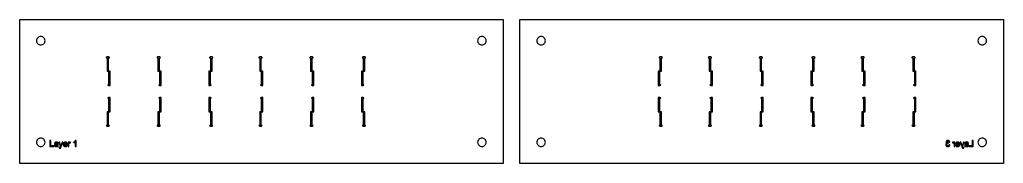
# Model space of a CAD drawing. Header units: metres. Extents: x -22 to 557, y -62 to 22.
import ezdxf

# ---------------------------------------------------------------- set-up
doc = ezdxf.new("R2010")
doc.units = ezdxf.units.M

msp = doc.modelspace()

# ---------------------------------------------------------------- linework, layer by layer
for points in [[(262.46, -62.44), (-22.44, -62.44), (-22.44, 22.46), (262.46, 22.46), (262.46, -62.44)], [(272.46, -62.44), (272.46, 22.46), (557.37, 22.46), (557.37, -62.44), (272.46, -62.44)], [(-7.49, 10.01), (-7.54, 10.5), (-7.68, 10.96), (-7.91, 11.4), (-8.22, 11.78), (-8.6, 12.09), (-9.03, 12.32), (-9.5, 12.46), (-9.99, 12.51), (-10.48, 12.46), (-10.95, 12.32), (-11.38, 12.09), (-11.76, 11.78), (-12.07, 11.4), (-12.3, 10.96), (-12.44, 10.5), (-12.49, 10.01), (-12.44, 9.52), (-12.3, 9.05), (-12.07, 8.62), (-11.76, 8.24), (-11.38, 7.93), (-10.95, 7.7), (-10.48, 7.56), (-9.99, 7.51), (-9.5, 7.56), (-9.03, 7.7), (-8.6, 7.93), (-8.22, 8.24), (-7.91, 8.62), (-7.68, 9.05), (-7.54, 9.52), (-7.49, 10.01)], [(252.51, 10.01), (252.46, 10.5), (252.32, 10.96), (252.09, 11.4), (251.78, 11.78), (251.4, 12.09), (250.97, 12.32), (250.5, 12.46), (250.01, 12.51), (249.52, 12.46), (249.05, 12.32), (248.62, 12.09), (248.24, 11.78), (247.93, 11.4), (247.7, 10.96), (247.56, 10.5), (247.51, 10.01), (247.56, 9.52), (247.7, 9.05), (247.93, 8.62), (248.24, 8.24), (248.62, 7.93), (249.05, 7.7), (249.52, 7.56), (250.01, 7.51), (250.5, 7.56), (250.97, 7.7), (251.4, 7.93), (251.78, 8.24), (252.09, 8.62), (252.32, 9.05), (252.46, 9.52), (252.51, 10.01)], [(282.41, 10.01), (282.46, 9.52), (282.6, 9.05), (282.84, 8.62), (283.15, 8.24), (283.52, 7.93), (283.96, 7.7), (284.43, 7.56), (284.91, 7.51), (285.4, 7.56), (285.87, 7.7), (286.3, 7.93), (286.68, 8.24), (286.99, 8.62), (287.22, 9.05), (287.37, 9.52), (287.41, 10.01), (287.37, 10.5), (287.22, 10.96), (286.99, 11.4), (286.68, 11.78), (286.3, 12.09), (285.87, 12.32), (285.4, 12.46), (284.91, 12.51), (284.43, 12.46), (283.96, 12.32), (283.52, 12.09), (283.15, 11.78), (282.84, 11.4), (282.6, 10.96), (282.46, 10.5), (282.41, 10.01)], [(542.41, 10.01), (542.46, 9.52), (542.6, 9.05), (542.84, 8.62), (543.15, 8.24), (543.52, 7.93), (543.96, 7.7), (544.43, 7.56), (544.91, 7.51), (545.4, 7.56), (545.87, 7.7), (546.3, 7.93), (546.68, 8.24), (546.99, 8.62), (547.22, 9.05), (547.37, 9.52), (547.41, 10.01), (547.37, 10.5), (547.22, 10.96), (546.99, 11.4), (546.68, 11.78), (546.3, 12.09), (545.87, 12.32), (545.4, 12.46), (544.91, 12.51), (544.43, 12.46), (543.96, 12.32), (543.52, 12.09), (543.15, 11.78), (542.84, 11.4), (542.6, 10.96), (542.46, 10.5), (542.41, 10.01)], [(28.55, -0.01), (29.06, -0.01), (29.05, -0.02), (29.05, -7.98), (29.07, -8), (29.98, -8), (30, -7.98), (30, -0.02), (29.99, -0.01), (29.99, -0.01), (30.01, -0.01), (30.01, -0.01), (30.5, -0.01), (30.46, 0.17), (30.46, 0.17), (30.35, 0.33), (30.34, 0.34), (30.09, 0.48), (30.09, 0.48), (29.99, 0.47), (29.99, 0.47), (29.99, 0.49), (29.28, 0.49), (29.28, 0.45), (29.26, 0.49), (29.06, 0.49), (28.87, 0.45), (28.87, 0.45), (28.7, 0.34), (28.69, 0.33), (28.59, 0.17), (28.59, 0.17), (28.55, -0.01)], [(58.55, -0.01), (59.06, -0.01), (59.05, -0.02), (59.05, -7.98), (59.07, -8), (59.97, -8), (60, -8.03), (60, -15.97), (59.97, -16), (59.55, -16), (59.55, -16), (59.51, -16.19), (59.51, -16.19), (59.97, -16.5), (60.93, -16.5), (60.93, -16.44), (60.93, -16.44), (60.95, -16.44), (60.95, -8.02), (60.93, -8), (60.03, -8), (60, -7.97), (60, -0.02), (59.99, -0.01), (59.99, -0.01), (60.01, -0.01), (60.01, -0.01), (60.5, -0.01), (60.46, 0.17), (60.46, 0.17), (60.35, 0.33), (60.34, 0.34), (60.12, 0.47), (60.12, 0.47), (59.99, 0.46), (59.99, 0.46), (59.99, 0.49), (59.28, 0.49), (59.28, 0.45), (59.26, 0.49), (59.06, 0.49), (58.87, 0.45), (58.87, 0.45), (58.7, 0.34), (58.69, 0.33), (58.59, 0.17), (58.59, 0.17), (58.55, -0.01)], [(89.5, -0.01), (89.99, -0.01), (89.99, -0.01), (90.01, -0.01), (90.01, -0.01), (90, -0.02), (90, -7.98), (90.02, -8), (90.93, -8), (90.95, -7.98), (90.95, -0.02), (90.94, -0.01), (91.45, -0.01), (91.41, 0.17), (91.41, 0.17), (91.31, 0.33), (91.3, 0.34), (91.13, 0.45), (91.13, 0.45), (90.94, 0.49), (90.74, 0.49), (90.72, 0.45), (90.72, 0.49), (90.01, 0.49), (89.91, 0.48), (89.91, 0.48), (89.66, 0.34), (89.65, 0.33), (89.54, 0.17), (89.54, 0.17), (89.5, -0.01)], [(118.55, -0.01), (119.06, -0.01), (119.05, -0.02), (119.05, -7.98), (119.07, -8), (119.98, -8), (120, -7.98), (120, -0.02), (119.99, -0.01), (119.99, -0.01), (120.01, -0.01), (120.01, -0.01), (120.5, -0.01), (120.46, 0.17), (120.46, 0.17), (120.35, 0.33), (120.34, 0.34), (120.09, 0.48), (120.09, 0.48), (119.99, 0.47), (119.99, 0.47), (119.99, 0.49), (119.28, 0.49), (119.28, 0.45), (119.26, 0.49), (119.06, 0.49), (118.87, 0.45), (118.87, 0.45), (118.7, 0.34), (118.69, 0.33), (118.59, 0.17), (118.59, 0.17), (118.55, -0.01)], [(148.55, -0.01), (149.06, -0.01), (149.05, -0.02), (149.05, -7.98), (149.07, -8), (149.97, -8), (150, -8.03), (150, -15.97), (149.97, -16), (149.55, -16), (149.55, -16), (149.51, -16.19), (149.51, -16.19), (149.97, -16.5), (150.93, -16.5), (150.93, -16.44), (150.93, -16.44), (150.95, -16.44), (150.95, -8.02), (150.93, -8), (150.03, -8), (150, -7.97), (150, -0.02), (149.99, -0.01), (149.99, -0.01), (150.01, -0.01), (150.01, -0.01), (150.5, -0.01), (150.46, 0.17), (150.46, 0.17), (150.35, 0.33), (150.34, 0.34), (150.12, 0.47), (150.12, 0.47), (149.99, 0.46), (149.99, 0.46), (149.99, 0.49), (149.28, 0.49), (149.28, 0.45), (149.26, 0.49), (149.06, 0.49), (148.87, 0.45), (148.87, 0.45), (148.7, 0.34), (148.69, 0.33), (148.59, 0.17), (148.59, 0.17), (148.55, -0.01)], [(180.94, -0.01), (181.45, -0.01), (181.41, 0.17), (181.41, 0.17), (181.31, 0.33), (181.3, 0.34), (181.13, 0.45), (181.13, 0.45), (180.94, 0.49), (180.74, 0.49), (180.72, 0.45), (180.72, 0.49), (180.01, 0.49), (179.88, 0.47), (179.88, 0.47), (179.66, 0.34), (179.65, 0.33), (179.54, 0.17), (179.54, 0.17), (179.5, -0.01), (179.99, -0.01), (179.99, -0.01), (180.01, -0.01), (180.01, -0.01), (180, -0.02), (180, -7.97), (179.97, -8), (179.07, -8), (179.05, -8.02), (179.05, -16.44), (179.07, -16.44), (179.07, -16.44), (179.07, -16.5), (180.03, -16.5), (180.49, -16.19), (180.49, -16.19), (180.45, -16), (180.45, -16), (180.03, -16), (180, -15.97), (180, -8.03), (180.03, -8), (180.93, -8), (180.95, -7.98), (180.95, -0.02), (180.94, -0.01)], [(354.93, -0.01), (354.92, -0.02), (354.92, -7.97), (354.9, -8), (353.99, -8), (353.97, -8.02), (353.97, -16.44), (353.99, -16.44), (353.99, -16.44), (353.99, -16.5), (354.95, -16.5), (355.41, -16.19), (355.41, -16.19), (355.37, -16), (355.37, -16), (354.95, -16), (354.92, -15.97), (354.92, -8.03), (354.95, -8), (355.86, -8), (355.88, -7.98), (355.88, -0.02), (355.87, -0.01), (356.37, -0.01), (356.34, 0.17), (356.34, 0.17), (356.23, 0.33), (356.22, 0.34), (356.06, 0.45), (356.06, 0.45), (355.87, 0.49), (355.66, 0.49), (355.64, 0.45), (355.64, 0.49), (354.94, 0.49), (354.94, 0.46), (354.94, 0.46), (354.8, 0.47), (354.8, 0.47), (354.58, 0.34), (354.57, 0.33), (354.46, 0.17), (354.46, 0.17), (354.43, -0.01), (354.91, -0.01), (354.91, -0.01), (354.93, -0.01), (354.93, -0.01)], [(385.42, -0.01), (385.38, 0.17), (385.38, 0.17), (385.28, 0.33), (385.27, 0.34), (385.05, 0.47), (385.04, 0.47), (384.91, 0.49), (384.21, 0.49), (384.21, 0.45), (384.19, 0.49), (383.98, 0.49), (383.79, 0.45), (383.79, 0.45), (383.63, 0.34), (383.62, 0.33), (383.51, 0.17), (383.51, 0.17), (383.47, -0.01), (383.98, -0.01), (383.97, -0.02), (383.97, -7.98), (383.99, -8), (384.9, -8), (384.92, -8.03), (384.92, -15.97), (384.9, -16), (384.47, -16), (384.47, -16), (384.44, -16.19), (384.44, -16.19), (384.9, -16.5), (385.85, -16.5), (385.85, -16.44), (385.86, -16.44), (385.88, -16.44), (385.88, -8.02), (385.86, -8), (384.95, -8), (384.92, -7.97), (384.92, -0.02), (384.91, -0.01), (384.91, -0.01), (384.93, -0.01), (384.94, -0.01), (385.42, -0.01)], [(415.42, -0.01), (415.38, 0.17), (415.38, 0.17), (415.28, 0.33), (415.27, 0.34), (415.01, 0.48), (415.01, 0.48), (414.91, 0.49), (414.21, 0.49), (414.21, 0.45), (414.19, 0.49), (413.98, 0.49), (413.79, 0.45), (413.79, 0.45), (413.63, 0.34), (413.62, 0.33), (413.51, 0.17), (413.51, 0.17), (413.47, -0.01), (413.98, -0.01), (413.97, -0.02), (413.97, -7.98), (413.99, -8), (414.9, -8), (414.92, -7.98), (414.92, -0.02), (414.91, -0.01), (414.91, -0.01), (414.93, -0.01), (414.94, -0.01), (415.42, -0.01)], [(446.37, -0.01), (446.34, 0.17), (446.34, 0.17), (446.23, 0.33), (446.22, 0.34), (446.06, 0.45), (446.06, 0.45), (445.87, 0.49), (445.66, 0.49), (445.64, 0.45), (445.64, 0.49), (444.94, 0.49), (444.94, 0.47), (444.94, 0.47), (444.84, 0.48), (444.84, 0.48), (444.58, 0.34), (444.57, 0.33), (444.46, 0.17), (444.46, 0.17), (444.43, -0.01), (444.91, -0.01), (444.91, -0.01), (444.93, -0.01), (444.93, -0.01), (444.92, -0.02), (444.92, -7.98), (444.94, -8), (445.86, -8), (445.88, -7.98), (445.88, -0.02), (445.87, -0.01), (446.37, -0.01)], [(475.42, -0.01), (475.38, 0.17), (475.38, 0.17), (475.28, 0.33), (475.27, 0.34), (475.05, 0.47), (475.04, 0.47), (474.91, 0.49), (474.21, 0.49), (474.21, 0.45), (474.19, 0.49), (473.98, 0.49), (473.79, 0.45), (473.79, 0.45), (473.63, 0.34), (473.62, 0.33), (473.51, 0.17), (473.51, 0.17), (473.47, -0.01), (473.98, -0.01), (473.97, -0.02), (473.97, -7.98), (473.99, -8), (474.9, -8), (474.92, -8.03), (474.92, -15.97), (474.9, -16), (474.47, -16), (474.47, -16), (474.44, -16.19), (474.44, -16.19), (474.9, -16.5), (475.85, -16.5), (475.85, -16.44), (475.86, -16.44), (475.88, -16.44), (475.88, -8.02), (475.86, -8), (474.95, -8), (474.92, -7.97), (474.92, -0.02), (474.91, -0.01), (474.91, -0.01), (474.93, -0.01), (474.94, -0.01), (475.42, -0.01)], [(505.42, -0.01), (505.38, 0.17), (505.38, 0.17), (505.28, 0.33), (505.27, 0.34), (505.01, 0.48), (505.01, 0.48), (504.91, 0.49), (504.21, 0.49), (504.21, 0.45), (504.19, 0.49), (503.98, 0.49), (503.79, 0.45), (503.79, 0.45), (503.63, 0.34), (503.62, 0.33), (503.51, 0.17), (503.51, 0.17), (503.47, -0.01), (503.98, -0.01), (503.97, -0.02), (503.97, -7.98), (503.99, -8), (504.9, -8), (504.92, -7.98), (504.92, -0.02), (504.91, -0.01), (504.91, -0.01), (504.93, -0.01), (504.94, -0.01), (505.42, -0.01)], [(30.95, -16.44), (30.95, -8.02), (30.93, -8), (30.02, -8), (30, -8.02), (30, -15.97), (29.97, -16), (29.55, -16), (29.55, -16), (29.51, -16.19), (29.51, -16.19), (29.97, -16.5), (30.93, -16.5), (30.93, -16.44), (30.93, -16.44), (30.95, -16.44)], [(90.45, -16), (90.03, -16), (90, -15.97), (90, -8.02), (89.98, -8), (89.07, -8), (89.05, -8.02), (89.05, -16.44), (89.07, -16.44), (89.07, -16.44), (89.07, -16.5), (90.03, -16.5), (90.49, -16.19), (90.49, -16.19), (90.45, -16), (90.45, -16)], [(120.95, -16.44), (120.95, -8.02), (120.93, -8), (120.02, -8), (120, -8.02), (120, -15.97), (119.97, -16), (119.55, -16), (119.55, -16), (119.51, -16.19), (119.51, -16.19), (119.97, -16.5), (120.93, -16.5), (120.93, -16.44), (120.93, -16.44), (120.95, -16.44)], [(414.47, -16), (414.47, -16), (414.44, -16.19), (414.44, -16.19), (414.9, -16.5), (415.85, -16.5), (415.85, -16.44), (415.86, -16.44), (415.88, -16.44), (415.88, -8.02), (415.86, -8), (414.94, -8), (414.92, -8.02), (414.92, -15.97), (414.9, -16), (414.47, -16)], [(443.97, -16.44), (443.99, -16.44), (443.99, -16.44), (443.99, -16.5), (444.95, -16.5), (445.41, -16.19), (445.41, -16.19), (445.37, -16), (445.37, -16), (444.95, -16), (444.92, -15.97), (444.92, -8.02), (444.9, -8), (443.99, -8), (443.97, -8.02), (443.97, -16.44)], [(504.47, -16), (504.47, -16), (504.44, -16.19), (504.44, -16.19), (504.9, -16.5), (505.85, -16.5), (505.85, -16.44), (505.86, -16.44), (505.88, -16.44), (505.88, -8.02), (505.86, -8), (504.94, -8), (504.92, -8.02), (504.92, -15.97), (504.9, -16), (504.47, -16)], [(30.5, -39.99), (30.01, -39.99), (30.01, -39.99), (29.99, -39.99), (29.99, -39.99), (30, -39.98), (30, -32.03), (30.03, -32), (30.93, -32), (30.95, -31.98), (30.95, -23.56), (30.93, -23.56), (30.93, -23.56), (30.93, -23.5), (29.97, -23.5), (29.51, -23.81), (29.51, -23.81), (29.55, -24), (29.55, -24), (29.97, -24), (30, -24.03), (30, -31.97), (29.97, -32), (29.07, -32), (29.05, -32.02), (29.05, -39.98), (29.06, -39.99), (28.55, -39.99), (28.59, -40.17), (28.59, -40.17), (28.69, -40.33), (28.7, -40.34), (28.87, -40.45), (28.87, -40.45), (29.06, -40.49), (29.26, -40.49), (29.28, -40.45), (29.28, -40.49), (29.99, -40.49), (30.12, -40.47), (30.12, -40.47), (30.34, -40.34), (30.35, -40.33), (30.46, -40.17), (30.46, -40.17), (30.5, -39.99)], [(59.55, -24), (59.97, -24), (60, -24.03), (60, -31.97), (59.97, -32), (59.07, -32), (59.05, -32.02), (59.05, -39.98), (59.06, -39.99), (58.55, -39.99), (58.59, -40.17), (58.59, -40.17), (58.69, -40.33), (58.7, -40.34), (58.87, -40.45), (58.87, -40.45), (59.06, -40.49), (59.26, -40.49), (59.28, -40.45), (59.28, -40.49), (59.99, -40.49), (60.09, -40.48), (60.09, -40.48), (60.34, -40.34), (60.35, -40.33), (60.46, -40.17), (60.46, -40.17), (60.5, -39.99), (60.01, -39.99), (60.01, -39.99), (59.99, -39.99), (59.99, -39.99), (60, -39.98), (60, -32.03), (60.03, -32), (60.93, -32), (60.95, -31.98), (60.95, -23.56), (60.93, -23.56), (60.93, -23.56), (60.93, -23.5), (59.97, -23.5), (59.51, -23.81), (59.51, -23.81), (59.55, -24), (59.55, -24)], [(89.07, -32), (89.98, -32), (90, -31.98), (90, -24.03), (90.03, -24), (90.45, -24), (90.45, -24), (90.49, -23.81), (90.49, -23.81), (90.03, -23.5), (89.07, -23.5), (89.07, -23.56), (89.07, -23.56), (89.05, -23.56), (89.05, -31.98), (89.07, -32)], [(120.02, -32), (120.93, -32), (120.95, -31.98), (120.95, -23.56), (120.93, -23.56), (120.93, -23.56), (120.93, -23.5), (119.97, -23.5), (119.51, -23.81), (119.51, -23.81), (119.55, -24), (119.55, -24), (119.97, -24), (120, -24.03), (120, -31.98), (120.02, -32)], [(149.55, -24), (149.97, -24), (150, -24.03), (150, -31.97), (149.97, -32), (149.07, -32), (149.05, -32.02), (149.05, -39.98), (149.06, -39.99), (148.55, -39.99), (148.59, -40.17), (148.59, -40.17), (148.69, -40.33), (148.7, -40.34), (148.87, -40.45), (148.87, -40.45), (149.06, -40.49), (149.26, -40.49), (149.28, -40.45), (149.28, -40.49), (149.99, -40.49), (150.12, -40.47), (150.12, -40.47), (150.34, -40.34), (150.35, -40.33), (150.46, -40.17), (150.46, -40.17), (150.5, -39.99), (150.01, -39.99), (150.01, -39.99), (149.99, -39.99), (149.99, -39.99), (150, -39.98), (150, -32.03), (150.03, -32), (150.93, -32), (150.95, -31.98), (150.95, -23.56), (150.93, -23.56), (150.93, -23.56), (150.93, -23.5), (149.97, -23.5), (149.51, -23.81), (149.51, -23.81), (149.55, -24), (149.55, -24)], [(181.45, -39.99), (180.94, -39.99), (180.95, -39.98), (180.95, -32.02), (180.93, -32), (180.03, -32), (180, -31.97), (180, -24.03), (180.03, -24), (180.45, -24), (180.45, -24), (180.49, -23.81), (180.49, -23.81), (180.03, -23.5), (179.07, -23.5), (179.07, -23.56), (179.07, -23.56), (179.05, -23.56), (179.05, -31.98), (179.07, -32), (179.97, -32), (180, -32.03), (180, -39.98), (180.01, -39.99), (180.01, -39.99), (179.99, -39.99), (179.99, -39.99), (179.5, -39.99), (179.54, -40.17), (179.54, -40.17), (179.65, -40.33), (179.66, -40.34), (179.88, -40.47), (179.88, -40.47), (180.01, -40.46), (180.01, -40.46), (180.01, -40.49), (180.72, -40.49), (180.72, -40.45), (180.74, -40.49), (180.94, -40.49), (181.13, -40.45), (181.13, -40.45), (181.3, -40.34), (181.31, -40.33), (181.41, -40.17), (181.41, -40.17), (181.45, -39.99)], [(354.43, -39.99), (354.46, -40.17), (354.46, -40.17), (354.57, -40.33), (354.58, -40.34), (354.8, -40.47), (354.8, -40.47), (354.94, -40.49), (355.64, -40.49), (355.64, -40.45), (355.66, -40.49), (355.87, -40.49), (356.06, -40.45), (356.06, -40.45), (356.22, -40.34), (356.23, -40.33), (356.34, -40.17), (356.34, -40.17), (356.37, -39.99), (355.87, -39.99), (355.88, -39.98), (355.88, -32.02), (355.86, -32), (354.95, -32), (354.92, -31.97), (354.92, -24.03), (354.95, -24), (355.37, -24), (355.37, -24), (355.41, -23.81), (355.41, -23.81), (354.95, -23.5), (353.99, -23.5), (353.99, -23.56), (353.99, -23.56), (353.97, -23.56), (353.97, -31.98), (353.99, -32), (354.9, -32), (354.92, -32.03), (354.92, -39.98), (354.93, -39.99), (354.93, -39.99), (354.91, -39.99), (354.91, -39.99), (354.43, -39.99)], [(385.88, -23.56), (385.86, -23.56), (385.86, -23.56), (385.86, -23.5), (384.9, -23.5), (384.44, -23.81), (384.44, -23.81), (384.47, -24), (384.47, -24), (384.9, -24), (384.92, -24.03), (384.92, -31.97), (384.9, -32), (383.99, -32), (383.97, -32.02), (383.97, -39.98), (383.98, -39.99), (383.47, -39.99), (383.51, -40.17), (383.51, -40.17), (383.62, -40.33), (383.63, -40.34), (383.79, -40.45), (383.79, -40.45), (383.98, -40.49), (384.19, -40.49), (384.21, -40.45), (384.21, -40.49), (384.91, -40.49), (384.91, -40.46), (384.91, -40.46), (385.04, -40.47), (385.05, -40.47), (385.27, -40.34), (385.28, -40.33), (385.38, -40.17), (385.38, -40.17), (385.42, -39.99), (384.94, -39.99), (384.93, -39.99), (384.91, -39.99), (384.91, -39.99), (384.92, -39.98), (384.92, -32.03), (384.95, -32), (385.86, -32), (385.88, -31.98), (385.88, -23.56)], [(415.86, -32), (415.88, -31.98), (415.88, -23.56), (415.86, -23.56), (415.86, -23.56), (415.86, -23.5), (414.9, -23.5), (414.44, -23.81), (414.44, -23.81), (414.47, -24), (414.47, -24), (414.9, -24), (414.92, -24.03), (414.92, -31.98), (414.94, -32), (415.86, -32)], [(444.9, -32), (444.92, -31.98), (444.92, -24.03), (444.95, -24), (445.37, -24), (445.37, -24), (445.41, -23.81), (445.41, -23.81), (444.95, -23.5), (443.99, -23.5), (443.99, -23.56), (443.99, -23.56), (443.97, -23.56), (443.97, -31.98), (443.99, -32), (444.9, -32)], [(475.88, -23.56), (475.86, -23.56), (475.86, -23.56), (475.86, -23.5), (474.9, -23.5), (474.44, -23.81), (474.44, -23.81), (474.47, -24), (474.47, -24), (474.9, -24), (474.92, -24.03), (474.92, -31.97), (474.9, -32), (473.99, -32), (473.97, -32.02), (473.97, -39.98), (473.98, -39.99), (473.47, -39.99), (473.51, -40.17), (473.51, -40.17), (473.62, -40.33), (473.63, -40.34), (473.79, -40.45), (473.79, -40.45), (473.98, -40.49), (474.19, -40.49), (474.21, -40.45), (474.21, -40.49), (474.91, -40.49), (474.91, -40.47), (474.91, -40.47), (475.01, -40.48), (475.01, -40.48), (475.27, -40.34), (475.28, -40.33), (475.38, -40.17), (475.38, -40.17), (475.42, -39.99), (474.94, -39.99), (474.93, -39.99), (474.91, -39.99), (474.91, -39.99), (474.92, -39.98), (474.92, -32.03), (474.95, -32), (475.86, -32), (475.88, -31.98), (475.88, -23.56)], [(503.47, -39.99), (503.51, -40.17), (503.51, -40.17), (503.62, -40.33), (503.63, -40.34), (503.79, -40.45), (503.79, -40.45), (503.98, -40.49), (504.19, -40.49), (504.21, -40.45), (504.21, -40.49), (504.91, -40.49), (504.91, -40.46), (504.91, -40.46), (505.05, -40.47), (505.05, -40.47), (505.27, -40.34), (505.28, -40.33), (505.38, -40.17), (505.38, -40.17), (505.42, -39.99), (504.94, -39.99), (504.93, -39.99), (504.91, -39.99), (504.91, -39.99), (504.92, -39.98), (504.92, -32.03), (504.95, -32), (505.86, -32), (505.88, -31.98), (505.88, -23.56), (505.86, -23.56), (505.86, -23.56), (505.86, -23.5), (504.9, -23.5), (504.44, -23.81), (504.44, -23.81), (504.47, -24), (504.47, -24), (504.9, -24), (504.92, -24.03), (504.92, -31.97), (504.9, -32), (503.99, -32), (503.97, -32.02), (503.97, -39.98), (503.98, -39.99), (503.47, -39.99)], [(91.45, -39.99), (90.94, -39.99), (90.95, -39.98), (90.95, -32.02), (90.93, -32), (90.02, -32), (90, -32.02), (90, -39.98), (90.01, -39.99), (90.01, -39.99), (89.99, -39.99), (89.99, -39.99), (89.5, -39.99), (89.54, -40.17), (89.54, -40.17), (89.65, -40.33), (89.66, -40.34), (89.91, -40.48), (89.91, -40.48), (90.01, -40.47), (90.01, -40.47), (90.01, -40.49), (90.72, -40.49), (90.72, -40.45), (90.74, -40.49), (90.94, -40.49), (91.13, -40.45), (91.13, -40.45), (91.3, -40.34), (91.31, -40.33), (91.41, -40.17), (91.41, -40.17), (91.45, -39.99)], [(120.5, -39.99), (120.01, -39.99), (120.01, -39.99), (119.99, -39.99), (119.99, -39.99), (120, -39.98), (120, -32.02), (119.98, -32), (119.07, -32), (119.05, -32.02), (119.05, -39.98), (119.06, -39.99), (118.55, -39.99), (118.59, -40.17), (118.59, -40.17), (118.69, -40.33), (118.7, -40.34), (118.87, -40.45), (118.87, -40.45), (119.06, -40.49), (119.26, -40.49), (119.28, -40.45), (119.28, -40.49), (119.99, -40.49), (120.09, -40.48), (120.09, -40.48), (120.34, -40.34), (120.35, -40.33), (120.46, -40.17), (120.46, -40.17), (120.5, -39.99)], [(413.47, -39.99), (413.51, -40.17), (413.51, -40.17), (413.62, -40.33), (413.63, -40.34), (413.79, -40.45), (413.79, -40.45), (413.98, -40.49), (414.19, -40.49), (414.21, -40.45), (414.21, -40.49), (414.91, -40.49), (414.91, -40.47), (414.91, -40.47), (415.01, -40.48), (415.01, -40.48), (415.27, -40.34), (415.28, -40.33), (415.38, -40.17), (415.38, -40.17), (415.42, -39.99), (414.94, -39.99), (414.93, -39.99), (414.91, -39.99), (414.91, -39.99), (414.92, -39.98), (414.92, -32.02), (414.9, -32), (413.99, -32), (413.97, -32.02), (413.97, -39.98), (413.98, -39.99), (413.47, -39.99)], [(444.43, -39.99), (444.46, -40.17), (444.46, -40.17), (444.57, -40.33), (444.58, -40.34), (444.84, -40.48), (444.84, -40.48), (444.94, -40.49), (445.64, -40.49), (445.64, -40.45), (445.66, -40.49), (445.87, -40.49), (446.06, -40.45), (446.06, -40.45), (446.22, -40.34), (446.23, -40.33), (446.34, -40.17), (446.34, -40.17), (446.37, -39.99), (445.87, -39.99), (445.88, -39.98), (445.88, -32.02), (445.86, -32), (444.94, -32), (444.92, -32.02), (444.92, -39.98), (444.93, -39.99), (444.93, -39.99), (444.91, -39.99), (444.91, -39.99), (444.43, -39.99)], [(-7.49, -49.99), (-7.54, -49.5), (-7.68, -49.04), (-7.91, -48.6), (-8.22, -48.22), (-8.6, -47.91), (-9.03, -47.68), (-9.5, -47.54), (-9.99, -47.49), (-10.48, -47.54), (-10.95, -47.68), (-11.38, -47.91), (-11.76, -48.22), (-12.07, -48.6), (-12.3, -49.04), (-12.44, -49.5), (-12.49, -49.99), (-12.44, -50.48), (-12.3, -50.95), (-12.07, -51.38), (-11.76, -51.76), (-11.38, -52.07), (-10.95, -52.3), (-10.48, -52.44), (-9.99, -52.49), (-9.5, -52.44), (-9.03, -52.3), (-8.6, -52.07), (-8.22, -51.76), (-7.91, -51.38), (-7.68, -50.95), (-7.54, -50.48), (-7.49, -49.99)], [(-4.62, -52.49), (-2.39, -52.49), (-2.39, -52.07), (-4.15, -52.07), (-4.15, -48.91), (-4.62, -48.91), (-4.62, -52.49)], [(-0.19, -52.17), (-0.18, -52.21), (-0.18, -52.24), (-0.17, -52.28), (-0.16, -52.31), (-0.16, -52.34), (-0.15, -52.37), (-0.14, -52.41), (-0.13, -52.44), (-0.11, -52.46), (-0.1, -52.49), (0.36, -52.49), (0.34, -52.46), (0.33, -52.43), (0.31, -52.4), (0.3, -52.37), (0.29, -52.34), (0.28, -52.31), (0.27, -52.28), (0.26, -52.24), (0.25, -52.21), (0.25, -52.18), (0.24, -52.14), (0.24, -52.1), (0.23, -52.04), (0.23, -51.98), (0.23, -51.91), (0.22, -51.82), (0.22, -51.73), (0.22, -51.63), (0.22, -51.52), (0.22, -51.4), (0.22, -50.82), (0.22, -50.76), (0.22, -50.71), (0.22, -50.66), (0.22, -50.61), (0.21, -50.57), (0.21, -50.53), (0.21, -50.5), (0.21, -50.47), (0.2, -50.44), (0.2, -50.41), (0.19, -50.38), (0.18, -50.34), (0.17, -50.31), (0.16, -50.28), (0.14, -50.25), (0.13, -50.22), (0.11, -50.19), (0.1, -50.16), (0.08, -50.14), (0.06, -50.12), (0.04, -50.09), (0.02, -50.07), (-0.01, -50.05), (-0.03, -50.03), (-0.06, -50.01), (-0.1, -49.99), (-0.13, -49.97), (-0.17, -49.95), (-0.2, -49.93), (-0.24, -49.92), (-0.29, -49.9), (-0.33, -49.89), (-0.38, -49.88), (-0.43, -49.87), (-0.48, -49.86), (-0.54, -49.85), (-0.6, -49.85), (-0.66, -49.84), (-0.72, -49.84), (-0.78, -49.84), (-0.85, -49.84), (-0.91, -49.84), (-0.98, -49.85), (-1.04, -49.85), (-1.1, -49.86), (-1.16, -49.87), (-1.21, -49.89), (-1.27, -49.9), (-1.32, -49.91), (-1.37, -49.93), (-1.42, -49.95), (-1.47, -49.97), (-1.51, -49.99), (-1.56, -50.02), (-1.6, -50.04), (-1.63, -50.07), (-1.67, -50.1), (-1.7, -50.13), (-1.73, -50.16), (-1.76, -50.19), (-1.79, -50.23), (-1.81, -50.27), (-1.83, -50.3), (-1.86, -50.35), (-1.88, -50.39), (-1.89, -50.43), (-1.91, -50.48), (-1.93, -50.53), (-1.94, -50.58), (-1.95, -50.64), (-1.52, -50.7), (-1.51, -50.64), (-1.49, -50.59), (-1.47, -50.55), (-1.45, -50.5), (-1.43, -50.46), (-1.41, -50.43), (-1.39, -50.39), (-1.36, -50.36), (-1.33, -50.34), (-1.3, -50.31), (-1.27, -50.29), (-1.24, -50.27), (-1.2, -50.26), (-1.16, -50.24), (-1.12, -50.23), (-1.07, -50.22), (-1.02, -50.21), (-0.96, -50.21), (-0.91, -50.21), (-0.85, -50.2), (-0.78, -50.21), (-0.72, -50.21), (-0.66, -50.22), (-0.61, -50.23), (-0.56, -50.24), (-0.51, -50.26), (-0.46, -50.28), (-0.42, -50.3), (-0.38, -50.32), (-0.35, -50.35), (-0.32, -50.38), (-0.3, -50.4), (-0.28, -50.43), (-0.27, -50.47), (-0.25, -50.5), (-0.24, -50.54), (-0.23, -50.58), (-0.23, -50.63), (-0.22, -50.68), (-0.22, -50.73), (-0.22, -50.74), (-0.22, -50.74), (-0.22, -50.75), (-0.22, -50.76), (-0.22, -50.77), (-0.22, -50.78), (-0.22, -50.8), (-0.22, -50.81), (-0.22, -50.83), (-0.22, -50.85), (-0.28, -50.86), (-0.34, -50.88), (-0.4, -50.9), (-0.47, -50.91), (-0.55, -50.93), (-0.63, -50.94), (-0.71, -50.96), (-0.81, -50.97), (-0.9, -50.98), (-1.01, -51), (-1.06, -51), (-1.11, -51.01), (-1.15, -51.02), (-1.2, -51.02), (-1.24, -51.03), (-1.27, -51.04), (-1.31, -51.04), (-1.34, -51.05), (-1.37, -51.06), (-1.4, -51.06), (-1.43, -51.07), (-1.47, -51.08), (-1.5, -51.1), (-1.53, -51.11), (-1.57, -51.12), (-1.6, -51.14), (-1.63, -51.15), (-1.66, -51.17), (-1.69, -51.19), (-1.71, -51.21), (-1.74, -51.23), (-1.77, -51.25), (-1.79, -51.27), (-1.82, -51.29), (-1.84, -51.32), (-1.86, -51.34), (-1.89, -51.37), (-1.91, -51.4), (-1.92, -51.43), (-1.94, -51.46), (-1.96, -51.49), (-1.97, -51.52), (-1.99, -51.56), (-2, -51.59), (-2.01, -51.63), (-2.01, -51.66), (-2.02, -51.7), (-2.03, -51.73), (-2.03, -51.77), (-2.03, -51.81), (-2.03, -51.87), (-2.02, -51.93), (-2.01, -51.99), (-1.99, -52.05), (-1.97, -52.1), (-1.95, -52.16), (-1.92, -52.21), (-1.88, -52.25), (-1.84, -52.3), (-1.8, -52.34), (-1.75, -52.38), (-1.7, -52.42), (-1.64, -52.45), (-1.58, -52.48), (-1.52, -52.5), (-1.45, -52.52), (-1.38, -52.53), (-1.31, -52.54), (-1.23, -52.55), (-1.14, -52.55), (-1.09, -52.55), (-1.04, -52.55), (-0.99, -52.54), (-0.94, -52.54), (-0.89, -52.53), (-0.84, -52.52), (-0.8, -52.51), (-0.75, -52.5), (-0.7, -52.48), (-0.66, -52.47), (-0.61, -52.45), (-0.57, -52.43), (-0.52, -52.4), (-0.47, -52.38), (-0.43, -52.35), (-0.38, -52.32), (-0.33, -52.29), (-0.28, -52.25), (-0.24, -52.21), (-0.19, -52.17)], [(-0.22, -51.19), (-0.22, -51.35), (-0.22, -51.41), (-0.23, -51.46), (-0.23, -51.51), (-0.24, -51.56), (-0.24, -51.61), (-0.25, -51.65), (-0.26, -51.69), (-0.27, -51.73), (-0.28, -51.76), (-0.3, -51.79), (-0.31, -51.83), (-0.34, -51.86), (-0.36, -51.9), (-0.39, -51.93), (-0.41, -51.96), (-0.44, -51.99), (-0.48, -52.02), (-0.51, -52.05), (-0.55, -52.07), (-0.59, -52.09), (-0.63, -52.12), (-0.67, -52.13), (-0.71, -52.15), (-0.75, -52.17), (-0.8, -52.18), (-0.84, -52.19), (-0.89, -52.2), (-0.94, -52.2), (-0.99, -52.2), (-1.04, -52.21), (-1.09, -52.2), (-1.13, -52.2), (-1.18, -52.2), (-1.22, -52.19), (-1.26, -52.18), (-1.3, -52.16), (-1.34, -52.15), (-1.37, -52.13), (-1.4, -52.11), (-1.43, -52.09), (-1.45, -52.06), (-1.48, -52.04), (-1.49, -52.01), (-1.51, -51.99), (-1.53, -51.96), (-1.54, -51.93), (-1.55, -51.9), (-1.55, -51.86), (-1.56, -51.83), (-1.56, -51.8), (-1.56, -51.77), (-1.56, -51.75), (-1.55, -51.73), (-1.55, -51.71), (-1.54, -51.69), (-1.54, -51.67), (-1.53, -51.65), (-1.52, -51.63), (-1.51, -51.61), (-1.5, -51.59), (-1.49, -51.57), (-1.47, -51.55), (-1.46, -51.53), (-1.44, -51.52), (-1.42, -51.5), (-1.41, -51.49), (-1.39, -51.48), (-1.37, -51.47), (-1.35, -51.45), (-1.33, -51.44), (-1.3, -51.44), (-1.27, -51.43), (-1.24, -51.42), (-1.21, -51.41), (-1.17, -51.4), (-1.13, -51.39), (-1.09, -51.38), (-1.04, -51.37), (-0.99, -51.36), (-0.94, -51.36), (-0.85, -51.34), (-0.76, -51.33), (-0.68, -51.31), (-0.6, -51.3), (-0.52, -51.28), (-0.45, -51.26), (-0.39, -51.25), (-0.33, -51.23), (-0.27, -51.21), (-0.22, -51.19)], [(0.88, -53.49), (0.91, -53.5), (0.94, -53.51), (0.97, -53.52), (1, -53.52), (1.03, -53.53), (1.06, -53.54), (1.09, -53.54), (1.11, -53.54), (1.14, -53.54), (1.16, -53.54), (1.21, -53.54), (1.25, -53.54), (1.29, -53.53), (1.32, -53.53), (1.36, -53.52), (1.4, -53.51), (1.43, -53.49), (1.46, -53.48), (1.5, -53.46), (1.53, -53.44), (1.56, -53.42), (1.59, -53.4), (1.61, -53.37), (1.64, -53.34), (1.67, -53.31), (1.7, -53.28), (1.72, -53.24), (1.75, -53.21), (1.77, -53.17), (1.79, -53.12), (1.81, -53.09), (1.83, -53.05), (1.85, -53), (1.88, -52.95), (1.9, -52.9), (1.93, -52.83), (1.95, -52.77), (1.98, -52.7), (2.01, -52.62), (2.04, -52.54), (3.03, -49.9), (2.59, -49.9), (2.03, -51.41), (2.01, -51.47), (1.99, -51.53), (1.97, -51.58), (1.95, -51.64), (1.94, -51.7), (1.92, -51.76), (1.9, -51.82), (1.89, -51.88), (1.87, -51.94), (1.85, -52), (1.84, -51.94), (1.82, -51.88), (1.8, -51.81), (1.78, -51.75), (1.76, -51.69), (1.75, -51.63), (1.73, -51.57), (1.71, -51.52), (1.69, -51.46), (1.67, -51.4), (1.13, -49.9), (0.65, -49.9), (1.64, -52.5), (1.63, -52.51), (1.63, -52.52), (1.62, -52.54), (1.62, -52.55), (1.61, -52.56), (1.61, -52.57), (1.61, -52.58), (1.6, -52.59), (1.6, -52.6), (1.6, -52.6), (1.58, -52.65), (1.56, -52.7), (1.55, -52.74), (1.53, -52.78), (1.52, -52.82), (1.5, -52.85), (1.49, -52.87), (1.48, -52.9), (1.47, -52.92), (1.46, -52.93), (1.45, -52.95), (1.44, -52.96), (1.43, -52.98), (1.41, -53), (1.4, -53.01), (1.38, -53.02), (1.37, -53.03), (1.35, -53.05), (1.34, -53.06), (1.32, -53.07), (1.3, -53.08), (1.28, -53.09), (1.26, -53.09), (1.24, -53.1), (1.22, -53.1), (1.19, -53.11), (1.17, -53.11), (1.14, -53.11), (1.11, -53.12), (1.08, -53.12), (1.06, -53.12), (1.04, -53.12), (1.02, -53.11), (0.99, -53.11), (0.97, -53.11), (0.94, -53.1), (0.92, -53.1), (0.89, -53.09), (0.86, -53.09), (0.83, -53.08), (0.88, -53.49)], [(5.18, -51.66), (5.16, -51.71), (5.13, -51.76), (5.11, -51.81), (5.08, -51.85), (5.06, -51.9), (5.03, -51.94), (5, -51.97), (4.97, -52.01), (4.94, -52.04), (4.91, -52.06), (4.87, -52.09), (4.83, -52.11), (4.8, -52.13), (4.76, -52.14), (4.72, -52.16), (4.67, -52.17), (4.63, -52.18), (4.59, -52.18), (4.54, -52.19), (4.49, -52.19), (4.43, -52.19), (4.37, -52.18), (4.31, -52.17), (4.25, -52.15), (4.19, -52.13), (4.14, -52.11), (4.09, -52.08), (4.04, -52.04), (3.99, -52.01), (3.95, -51.96), (3.91, -51.91), (3.87, -51.86), (3.84, -51.81), (3.81, -51.75), (3.78, -51.68), (3.76, -51.62), (3.74, -51.55), (3.73, -51.47), (3.72, -51.39), (3.71, -51.31), (5.64, -51.31), (5.64, -51.29), (5.64, -51.28), (5.64, -51.26), (5.64, -51.25), (5.64, -51.24), (5.64, -51.23), (5.64, -51.22), (5.64, -51.21), (5.64, -51.2), (5.64, -51.19), (5.64, -51.06), (5.63, -50.94), (5.62, -50.83), (5.59, -50.72), (5.56, -50.62), (5.53, -50.52), (5.48, -50.43), (5.43, -50.35), (5.38, -50.27), (5.32, -50.19), (5.25, -50.13), (5.18, -50.07), (5.1, -50.01), (5.02, -49.97), (4.94, -49.93), (4.85, -49.9), (4.76, -49.87), (4.67, -49.85), (4.57, -49.84), (4.47, -49.84), (4.36, -49.84), (4.26, -49.85), (4.16, -49.87), (4.07, -49.9), (3.98, -49.93), (3.89, -49.97), (3.81, -50.02), (3.73, -50.07), (3.66, -50.13), (3.59, -50.2), (3.53, -50.28), (3.47, -50.36), (3.42, -50.44), (3.38, -50.54), (3.34, -50.64), (3.31, -50.74), (3.28, -50.85), (3.27, -50.97), (3.26, -51.09), (3.25, -51.22), (3.26, -51.34), (3.27, -51.46), (3.28, -51.57), (3.31, -51.68), (3.34, -51.78), (3.37, -51.87), (3.42, -51.96), (3.47, -52.05), (3.52, -52.13), (3.59, -52.2), (3.66, -52.27), (3.73, -52.33), (3.81, -52.38), (3.89, -52.42), (3.98, -52.46), (4.07, -52.49), (4.17, -52.52), (4.27, -52.54), (4.38, -52.55), (4.49, -52.55), (4.58, -52.55), (4.66, -52.54), (4.75, -52.53), (4.83, -52.52), (4.9, -52.5), (4.97, -52.47), (5.04, -52.44), (5.11, -52.41), (5.17, -52.37), (5.23, -52.33), (5.29, -52.28), (5.34, -52.24), (5.39, -52.18), (5.44, -52.13), (5.48, -52.07), (5.52, -52), (5.55, -51.94), (5.58, -51.86), (5.61, -51.79), (5.63, -51.71), (5.18, -51.66)], [(3.73, -50.95), (3.74, -50.88), (3.75, -50.82), (3.76, -50.75), (3.78, -50.7), (3.8, -50.64), (3.83, -50.59), (3.85, -50.54), (3.89, -50.49), (3.92, -50.45), (3.96, -50.4), (4, -50.37), (4.05, -50.33), (4.09, -50.3), (4.14, -50.27), (4.19, -50.25), (4.24, -50.23), (4.3, -50.22), (4.35, -50.21), (4.41, -50.2), (4.47, -50.2), (4.54, -50.2), (4.6, -50.21), (4.66, -50.22), (4.72, -50.24), (4.77, -50.27), (4.83, -50.29), (4.88, -50.33), (4.93, -50.36), (4.97, -50.41), (5.02, -50.46), (5.04, -50.49), (5.07, -50.53), (5.09, -50.57), (5.11, -50.61), (5.13, -50.66), (5.14, -50.71), (5.15, -50.76), (5.17, -50.82), (5.17, -50.88), (5.18, -50.95), (3.73, -50.95)], [(6.18, -52.49), (6.62, -52.49), (6.62, -51.13), (6.62, -51.08), (6.62, -51.02), (6.62, -50.97), (6.63, -50.92), (6.63, -50.87), (6.64, -50.82), (6.65, -50.77), (6.66, -50.72), (6.68, -50.67), (6.69, -50.62), (6.7, -50.59), (6.71, -50.56), (6.72, -50.54), (6.74, -50.51), (6.75, -50.48), (6.77, -50.46), (6.79, -50.44), (6.81, -50.42), (6.83, -50.4), (6.85, -50.38), (6.88, -50.36), (6.9, -50.35), (6.92, -50.34), (6.95, -50.33), (6.98, -50.32), (7, -50.31), (7.03, -50.3), (7.06, -50.3), (7.08, -50.3), (7.11, -50.29), (7.14, -50.3), (7.18, -50.3), (7.21, -50.3), (7.24, -50.31), (7.27, -50.32), (7.31, -50.33), (7.34, -50.34), (7.37, -50.36), (7.4, -50.37), (7.43, -50.39), (7.59, -49.98), (7.54, -49.95), (7.49, -49.93), (7.45, -49.91), (7.4, -49.89), (7.36, -49.88), (7.31, -49.86), (7.27, -49.85), (7.22, -49.85), (7.18, -49.84), (7.13, -49.84), (7.1, -49.84), (7.07, -49.84), (7.04, -49.85), (7.02, -49.85), (6.99, -49.86), (6.96, -49.87), (6.93, -49.88), (6.9, -49.9), (6.88, -49.91), (6.85, -49.93), (6.83, -49.95), (6.8, -49.97), (6.77, -50), (6.75, -50.03), (6.72, -50.06), (6.69, -50.1), (6.66, -50.14), (6.63, -50.19), (6.6, -50.24), (6.57, -50.29), (6.57, -49.9), (6.18, -49.9), (6.18, -52.49)], [(10.77, -52.49), (10.77, -48.9), (10.49, -48.9), (10.46, -48.94), (10.43, -48.99), (10.4, -49.04), (10.37, -49.09), (10.33, -49.13), (10.29, -49.18), (10.25, -49.23), (10.2, -49.28), (10.15, -49.33), (10.1, -49.38), (10.04, -49.43), (9.98, -49.47), (9.92, -49.52), (9.86, -49.56), (9.8, -49.6), (9.73, -49.65), (9.66, -49.69), (9.59, -49.72), (9.52, -49.76), (9.45, -49.8), (9.45, -50.22), (9.49, -50.21), (9.54, -50.19), (9.58, -50.17), (9.62, -50.15), (9.67, -50.13), (9.72, -50.1), (9.76, -50.08), (9.81, -50.05), (9.86, -50.02), (9.91, -49.99), (9.96, -49.96), (10.01, -49.93), (10.06, -49.9), (10.1, -49.87), (10.15, -49.84), (10.19, -49.81), (10.23, -49.78), (10.26, -49.75), (10.3, -49.72), (10.33, -49.69), (10.33, -52.49), (10.77, -52.49)], [(252.51, -49.99), (252.46, -49.5), (252.32, -49.04), (252.09, -48.6), (251.78, -48.22), (251.4, -47.91), (250.97, -47.68), (250.5, -47.54), (250.01, -47.49), (249.52, -47.54), (249.05, -47.68), (248.62, -47.91), (248.24, -48.22), (247.93, -48.6), (247.7, -49.04), (247.56, -49.5), (247.51, -49.99), (247.56, -50.48), (247.7, -50.95), (247.93, -51.38), (248.24, -51.76), (248.62, -52.07), (249.05, -52.3), (249.52, -52.44), (250.01, -52.49), (250.5, -52.44), (250.97, -52.3), (251.4, -52.07), (251.78, -51.76), (252.09, -51.38), (252.32, -50.95), (252.46, -50.48), (252.51, -49.99)], [(282.41, -49.99), (282.46, -50.48), (282.6, -50.95), (282.84, -51.38), (283.15, -51.76), (283.52, -52.07), (283.96, -52.3), (284.43, -52.44), (284.91, -52.49), (285.4, -52.44), (285.87, -52.3), (286.3, -52.07), (286.68, -51.76), (286.99, -51.38), (287.22, -50.95), (287.37, -50.48), (287.41, -49.99), (287.37, -49.5), (287.22, -49.04), (286.99, -48.6), (286.68, -48.22), (286.3, -47.91), (285.87, -47.68), (285.4, -47.54), (284.91, -47.49), (284.43, -47.54), (283.96, -47.68), (283.52, -47.91), (283.15, -48.22), (282.84, -48.6), (282.6, -49.04), (282.46, -49.5), (282.41, -49.99)], [(525.81, -51.55), (525.37, -51.49), (525.35, -51.56), (525.33, -51.63), (525.31, -51.69), (525.29, -51.75), (525.27, -51.81), (525.24, -51.86), (525.21, -51.91), (525.18, -51.95), (525.15, -51.99), (525.11, -52.03), (525.07, -52.06), (525.03, -52.09), (524.99, -52.11), (524.95, -52.13), (524.91, -52.15), (524.86, -52.17), (524.82, -52.18), (524.77, -52.19), (524.72, -52.19), (524.67, -52.19), (524.61, -52.19), (524.55, -52.18), (524.49, -52.17), (524.43, -52.16), (524.38, -52.14), (524.33, -52.11), (524.28, -52.09), (524.23, -52.05), (524.19, -52.02), (524.14, -51.98), (524.1, -51.93), (524.07, -51.89), (524.03, -51.84), (524.01, -51.79), (523.98, -51.74), (523.96, -51.68), (523.95, -51.63), (523.94, -51.57), (523.93, -51.51), (523.93, -51.44), (523.93, -51.38), (523.94, -51.33), (523.95, -51.27), (523.96, -51.22), (523.98, -51.17), (524, -51.12), (524.03, -51.07), (524.06, -51.03), (524.09, -50.99), (524.13, -50.95), (524.17, -50.91), (524.21, -50.87), (524.26, -50.85), (524.3, -50.82), (524.35, -50.8), (524.4, -50.78), (524.46, -50.77), (524.51, -50.76), (524.57, -50.75), (524.63, -50.75), (524.66, -50.75), (524.68, -50.75), (524.71, -50.75), (524.74, -50.76), (524.77, -50.76), (524.8, -50.77), (524.83, -50.77), (524.87, -50.78), (524.9, -50.79), (524.94, -50.8), (524.89, -50.41), (524.88, -50.41), (524.87, -50.41), (524.87, -50.41), (524.86, -50.41), (524.85, -50.42), (524.85, -50.42), (524.84, -50.42), (524.83, -50.42), (524.83, -50.42), (524.82, -50.42), (524.77, -50.42), (524.71, -50.41), (524.66, -50.4), (524.61, -50.39), (524.55, -50.38), (524.5, -50.36), (524.46, -50.35), (524.41, -50.32), (524.36, -50.3), (524.32, -50.27), (524.27, -50.24), (524.23, -50.21), (524.2, -50.17), (524.17, -50.13), (524.15, -50.08), (524.13, -50.04), (524.11, -49.99), (524.1, -49.93), (524.09, -49.88), (524.09, -49.82), (524.09, -49.77), (524.1, -49.73), (524.11, -49.68), (524.12, -49.64), (524.13, -49.6), (524.15, -49.56), (524.17, -49.52), (524.2, -49.49), (524.22, -49.45), (524.25, -49.42), (524.29, -49.39), (524.32, -49.36), (524.36, -49.34), (524.4, -49.32), (524.44, -49.3), (524.48, -49.28), (524.53, -49.27), (524.58, -49.27), (524.63, -49.26), (524.68, -49.26), (524.73, -49.26), (524.78, -49.27), (524.82, -49.27), (524.87, -49.28), (524.91, -49.3), (524.95, -49.32), (524.99, -49.34), (525.03, -49.36), (525.07, -49.39), (525.1, -49.42), (525.14, -49.45), (525.17, -49.49), (525.2, -49.53), (525.22, -49.58), (525.24, -49.62), (525.27, -49.67), (525.28, -49.72), (525.3, -49.78), (525.31, -49.84), (525.32, -49.9), (525.76, -49.83), (525.75, -49.74), (525.72, -49.66), (525.7, -49.58), (525.67, -49.5), (525.63, -49.43), (525.59, -49.37), (525.55, -49.3), (525.5, -49.25), (525.45, -49.19), (525.4, -49.14), (525.34, -49.09), (525.28, -49.05), (525.21, -49.02), (525.15, -48.99), (525.08, -48.96), (525, -48.94), (524.93, -48.92), (524.85, -48.91), (524.77, -48.9), (524.69, -48.9), (524.63, -48.9), (524.57, -48.9), (524.52, -48.91), (524.46, -48.92), (524.41, -48.93), (524.35, -48.94), (524.3, -48.96), (524.25, -48.98), (524.2, -49), (524.15, -49.02), (524.1, -49.05), (524.05, -49.08), (524.01, -49.11), (523.97, -49.14), (523.93, -49.17), (523.89, -49.21), (523.86, -49.24), (523.83, -49.28), (523.8, -49.32), (523.77, -49.37), (523.75, -49.41), (523.72, -49.45), (523.7, -49.5), (523.69, -49.54), (523.67, -49.59), (523.66, -49.64), (523.65, -49.68), (523.64, -49.73), (523.64, -49.78), (523.64, -49.83), (523.64, -49.87), (523.64, -49.92), (523.65, -49.96), (523.66, -50.01), (523.67, -50.05), (523.68, -50.09), (523.7, -50.13), (523.72, -50.17), (523.74, -50.21), (523.76, -50.25), (523.79, -50.29), (523.82, -50.32), (523.85, -50.36), (523.88, -50.39), (523.92, -50.42), (523.96, -50.45), (524, -50.48), (524.04, -50.51), (524.08, -50.53), (524.13, -50.55), (524.07, -50.57), (524.01, -50.59), (523.95, -50.61), (523.9, -50.64), (523.85, -50.67), (523.8, -50.7), (523.76, -50.73), (523.72, -50.77), (523.68, -50.81), (523.64, -50.86), (523.61, -50.9), (523.58, -50.95), (523.55, -51.01), (523.53, -51.06), (523.51, -51.12), (523.49, -51.18), (523.48, -51.24), (523.47, -51.3), (523.47, -51.37), (523.46, -51.43), (523.47, -51.53), (523.48, -51.62), (523.49, -51.7), (523.52, -51.79), (523.55, -51.87), (523.59, -51.95), (523.63, -52.02), (523.68, -52.09), (523.74, -52.16), (523.81, -52.23), (523.88, -52.29), (523.95, -52.35), (524.03, -52.4), (524.11, -52.44), (524.19, -52.47), (524.28, -52.5), (524.37, -52.53), (524.47, -52.54), (524.57, -52.55), (524.67, -52.55), (524.76, -52.55), (524.85, -52.54), (524.94, -52.53), (525.02, -52.51), (525.1, -52.48), (525.18, -52.45), (525.25, -52.42), (525.32, -52.38), (525.39, -52.33), (525.45, -52.27), (525.51, -52.22), (525.57, -52.16), (525.61, -52.09), (525.66, -52.02), (525.7, -51.95), (525.73, -51.88), (525.76, -51.8), (525.78, -51.72), (525.8, -51.63), (525.81, -51.55)], [(528.75, -52.49), (528.75, -49.9), (528.35, -49.9), (528.35, -50.29), (528.32, -50.24), (528.29, -50.19), (528.26, -50.14), (528.23, -50.1), (528.21, -50.06), (528.18, -50.03), (528.15, -50), (528.12, -49.97), (528.1, -49.95), (528.07, -49.93), (528.05, -49.91), (528.02, -49.9), (527.99, -49.88), (527.96, -49.87), (527.94, -49.86), (527.91, -49.85), (527.88, -49.85), (527.85, -49.84), (527.82, -49.84), (527.79, -49.84), (527.74, -49.84), (527.7, -49.85), (527.66, -49.85), (527.61, -49.86), (527.57, -49.88), (527.52, -49.89), (527.47, -49.91), (527.43, -49.93), (527.38, -49.95), (527.34, -49.98), (527.49, -50.39), (527.52, -50.37), (527.55, -50.36), (527.59, -50.34), (527.62, -50.33), (527.65, -50.32), (527.68, -50.31), (527.71, -50.3), (527.75, -50.3), (527.78, -50.3), (527.81, -50.29), (527.84, -50.3), (527.87, -50.3), (527.9, -50.3), (527.92, -50.31), (527.95, -50.32), (527.97, -50.33), (528, -50.34), (528.02, -50.35), (528.05, -50.36), (528.07, -50.38), (528.09, -50.4), (528.11, -50.42), (528.13, -50.44), (528.15, -50.46), (528.17, -50.48), (528.18, -50.51), (528.2, -50.54), (528.21, -50.56), (528.22, -50.59), (528.23, -50.62), (528.25, -50.67), (528.26, -50.72), (528.27, -50.77), (528.28, -50.82), (528.29, -50.87), (528.3, -50.92), (528.3, -50.97), (528.3, -51.02), (528.31, -51.08), (528.31, -51.13), (528.31, -52.49), (528.75, -52.49)], [(529.75, -51.66), (529.29, -51.71), (529.32, -51.79), (529.34, -51.86), (529.37, -51.94), (529.41, -52), (529.45, -52.07), (529.49, -52.13), (529.53, -52.18), (529.58, -52.24), (529.63, -52.28), (529.69, -52.33), (529.75, -52.37), (529.81, -52.41), (529.88, -52.44), (529.95, -52.47), (530.02, -52.5), (530.1, -52.52), (530.18, -52.53), (530.26, -52.54), (530.34, -52.55), (530.43, -52.55), (530.54, -52.55), (530.65, -52.54), (530.75, -52.52), (530.85, -52.49), (530.94, -52.46), (531.03, -52.42), (531.11, -52.38), (531.19, -52.33), (531.27, -52.27), (531.34, -52.2), (531.4, -52.13), (531.46, -52.05), (531.51, -51.96), (531.55, -51.87), (531.59, -51.78), (531.62, -51.68), (531.64, -51.57), (531.66, -51.46), (531.67, -51.34), (531.67, -51.22), (531.67, -51.09), (531.66, -50.97), (531.64, -50.85), (531.62, -50.74), (531.59, -50.64), (531.55, -50.54), (531.5, -50.44), (531.45, -50.36), (531.4, -50.28), (531.33, -50.2), (531.26, -50.13), (531.19, -50.07), (531.11, -50.02), (531.03, -49.97), (530.95, -49.93), (530.86, -49.9), (530.76, -49.87), (530.67, -49.85), (530.56, -49.84), (530.46, -49.84), (530.36, -49.84), (530.26, -49.85), (530.16, -49.87), (530.07, -49.9), (529.99, -49.93), (529.9, -49.97), (529.82, -50.01), (529.75, -50.07), (529.68, -50.13), (529.61, -50.19), (529.55, -50.27), (529.49, -50.35), (529.44, -50.43), (529.4, -50.52), (529.36, -50.62), (529.33, -50.72), (529.31, -50.83), (529.29, -50.94), (529.28, -51.06), (529.28, -51.19), (529.28, -51.2), (529.28, -51.21), (529.28, -51.22), (529.28, -51.23), (529.28, -51.24), (529.28, -51.25), (529.28, -51.26), (529.28, -51.28), (529.28, -51.29), (529.28, -51.31), (531.21, -51.31), (531.21, -51.39), (531.2, -51.47), (531.18, -51.55), (531.16, -51.62), (531.14, -51.68), (531.12, -51.75), (531.09, -51.81), (531.05, -51.86), (531.01, -51.91), (530.97, -51.96), (530.93, -52.01), (530.88, -52.04), (530.83, -52.08), (530.78, -52.11), (530.73, -52.13), (530.67, -52.15), (530.62, -52.17), (530.56, -52.18), (530.49, -52.19), (530.43, -52.19), (530.38, -52.19), (530.34, -52.18), (530.29, -52.18), (530.25, -52.17), (530.21, -52.16), (530.17, -52.14), (530.13, -52.13), (530.09, -52.11), (530.05, -52.09), (530.02, -52.06), (529.99, -52.04), (529.95, -52.01), (529.92, -51.97), (529.89, -51.94), (529.87, -51.9), (529.84, -51.85), (529.81, -51.81), (529.79, -51.76), (529.77, -51.71), (529.75, -51.66)], [(531.19, -50.95), (529.74, -50.95), (529.75, -50.88), (529.76, -50.82), (529.77, -50.76), (529.78, -50.71), (529.8, -50.66), (529.82, -50.61), (529.84, -50.57), (529.86, -50.53), (529.88, -50.49), (529.91, -50.46), (529.95, -50.41), (530, -50.36), (530.05, -50.33), (530.1, -50.29), (530.15, -50.27), (530.21, -50.24), (530.26, -50.22), (530.32, -50.21), (530.39, -50.2), (530.45, -50.2), (530.51, -50.2), (530.57, -50.21), (530.63, -50.22), (530.68, -50.23), (530.73, -50.25), (530.78, -50.27), (530.83, -50.3), (530.88, -50.33), (530.92, -50.37), (530.96, -50.4), (531, -50.45), (531.04, -50.49), (531.07, -50.54), (531.1, -50.59), (531.12, -50.64), (531.14, -50.7), (531.16, -50.75), (531.17, -50.82), (531.18, -50.88), (531.19, -50.95)], [(534.04, -53.49), (534.09, -53.08), (534.06, -53.09), (534.03, -53.09), (534.01, -53.1), (533.98, -53.1), (533.96, -53.11), (533.93, -53.11), (533.91, -53.11), (533.88, -53.12), (533.86, -53.12), (533.84, -53.12), (533.81, -53.12), (533.78, -53.11), (533.76, -53.11), (533.73, -53.11), (533.71, -53.1), (533.68, -53.1), (533.66, -53.09), (533.64, -53.09), (533.62, -53.08), (533.61, -53.07), (533.59, -53.06), (533.57, -53.05), (533.56, -53.03), (533.54, -53.02), (533.53, -53.01), (533.51, -53), (533.5, -52.98), (533.48, -52.96), (533.47, -52.95), (533.46, -52.93), (533.45, -52.92), (533.44, -52.9), (533.43, -52.87), (533.42, -52.85), (533.41, -52.82), (533.39, -52.78), (533.38, -52.74), (533.36, -52.7), (533.34, -52.65), (533.33, -52.6), (533.32, -52.6), (533.32, -52.59), (533.32, -52.58), (533.31, -52.57), (533.31, -52.56), (533.31, -52.55), (533.3, -52.54), (533.3, -52.52), (533.29, -52.51), (533.29, -52.5), (534.27, -49.9), (533.8, -49.9), (533.26, -51.4), (533.24, -51.46), (533.22, -51.52), (533.2, -51.57), (533.18, -51.63), (533.16, -51.69), (533.14, -51.75), (533.12, -51.81), (533.1, -51.88), (533.09, -51.94), (533.07, -52), (533.05, -51.94), (533.04, -51.88), (533.02, -51.82), (533, -51.76), (532.99, -51.7), (532.97, -51.64), (532.95, -51.58), (532.93, -51.53), (532.91, -51.47), (532.89, -51.41), (532.34, -49.9), (531.9, -49.9), (532.88, -52.54), (532.91, -52.62), (532.94, -52.7), (532.97, -52.77), (533, -52.83), (533.02, -52.9), (533.05, -52.95), (533.07, -53), (533.09, -53.05), (533.11, -53.09), (533.13, -53.12), (533.15, -53.17), (533.18, -53.21), (533.2, -53.24), (533.23, -53.28), (533.25, -53.31), (533.28, -53.34), (533.31, -53.37), (533.34, -53.4), (533.37, -53.42), (533.4, -53.44), (533.43, -53.46), (533.46, -53.48), (533.49, -53.49), (533.53, -53.51), (533.56, -53.52), (533.6, -53.53), (533.64, -53.53), (533.68, -53.54), (533.72, -53.54), (533.76, -53.54), (533.78, -53.54), (533.81, -53.54), (533.84, -53.54), (533.87, -53.54), (533.89, -53.53), (533.92, -53.52), (533.95, -53.52), (533.98, -53.51), (534.01, -53.5), (534.04, -53.49)], [(535.11, -52.17), (535.16, -52.21), (535.21, -52.25), (535.26, -52.29), (535.3, -52.32), (535.35, -52.35), (535.4, -52.38), (535.44, -52.4), (535.49, -52.43), (535.54, -52.45), (535.58, -52.47), (535.63, -52.48), (535.67, -52.5), (535.72, -52.51), (535.77, -52.52), (535.82, -52.53), (535.86, -52.54), (535.91, -52.54), (535.96, -52.55), (536.01, -52.55), (536.07, -52.55), (536.15, -52.55), (536.23, -52.54), (536.3, -52.53), (536.38, -52.52), (536.44, -52.5), (536.51, -52.48), (536.57, -52.45), (536.62, -52.42), (536.67, -52.38), (536.72, -52.34), (536.77, -52.3), (536.81, -52.25), (536.84, -52.21), (536.87, -52.16), (536.9, -52.1), (536.92, -52.05), (536.93, -51.99), (536.94, -51.93), (536.95, -51.87), (536.95, -51.81), (536.95, -51.77), (536.95, -51.73), (536.94, -51.7), (536.94, -51.66), (536.93, -51.63), (536.92, -51.59), (536.91, -51.56), (536.9, -51.52), (536.88, -51.49), (536.87, -51.46), (536.85, -51.43), (536.83, -51.4), (536.81, -51.37), (536.79, -51.34), (536.77, -51.32), (536.74, -51.29), (536.72, -51.27), (536.69, -51.25), (536.67, -51.23), (536.64, -51.21), (536.61, -51.19), (536.58, -51.17), (536.55, -51.15), (536.52, -51.14), (536.49, -51.12), (536.46, -51.11), (536.42, -51.1), (536.39, -51.08), (536.36, -51.07), (536.32, -51.06), (536.29, -51.06), (536.27, -51.05), (536.23, -51.04), (536.2, -51.04), (536.16, -51.03), (536.12, -51.02), (536.08, -51.02), (536.03, -51.01), (535.98, -51), (535.93, -51), (535.83, -50.98), (535.73, -50.97), (535.64, -50.96), (535.55, -50.94), (535.47, -50.93), (535.39, -50.91), (535.32, -50.9), (535.26, -50.88), (535.2, -50.86), (535.15, -50.85), (535.15, -50.83), (535.15, -50.81), (535.15, -50.8), (535.15, -50.78), (535.15, -50.77), (535.15, -50.76), (535.15, -50.75), (535.15, -50.74), (535.15, -50.74), (535.15, -50.73), (535.15, -50.68), (535.15, -50.63), (535.16, -50.58), (535.17, -50.54), (535.18, -50.5), (535.19, -50.47), (535.21, -50.43), (535.23, -50.4), (535.25, -50.38), (535.27, -50.35), (535.31, -50.32), (535.34, -50.3), (535.39, -50.28), (535.43, -50.26), (535.48, -50.24), (535.53, -50.23), (535.59, -50.22), (535.64, -50.21), (535.71, -50.21), (535.77, -50.2), (535.83, -50.21), (535.89, -50.21), (535.94, -50.21), (535.99, -50.22), (536.04, -50.23), (536.08, -50.24), (536.13, -50.26), (536.16, -50.27), (536.2, -50.29), (536.23, -50.31), (536.26, -50.34), (536.28, -50.36), (536.31, -50.39), (536.33, -50.43), (536.36, -50.46), (536.38, -50.5), (536.4, -50.55), (536.42, -50.59), (536.43, -50.64), (536.45, -50.7), (536.88, -50.64), (536.86, -50.58), (536.85, -50.53), (536.83, -50.48), (536.82, -50.43), (536.8, -50.39), (536.78, -50.35), (536.76, -50.3), (536.73, -50.27), (536.71, -50.23), (536.68, -50.19), (536.66, -50.16), (536.63, -50.13), (536.59, -50.1), (536.56, -50.07), (536.52, -50.04), (536.48, -50.02), (536.44, -49.99), (536.39, -49.97), (536.35, -49.95), (536.3, -49.93), (536.24, -49.91), (536.19, -49.9), (536.14, -49.89), (536.08, -49.87), (536.02, -49.86), (535.96, -49.85), (535.9, -49.85), (535.84, -49.84), (535.77, -49.84), (535.71, -49.84), (535.64, -49.84), (535.58, -49.84), (535.52, -49.85), (535.46, -49.85), (535.41, -49.86), (535.35, -49.87), (535.3, -49.88), (535.26, -49.89), (535.21, -49.9), (535.17, -49.92), (535.13, -49.93), (535.09, -49.95), (535.05, -49.97), (535.02, -49.99), (534.99, -50.01), (534.96, -50.03), (534.93, -50.05), (534.91, -50.07), (534.88, -50.09), (534.86, -50.12), (534.84, -50.14), (534.83, -50.16), (534.81, -50.19), (534.79, -50.22), (534.78, -50.25), (534.77, -50.28), (534.75, -50.31), (534.74, -50.34), (534.73, -50.38), (534.73, -50.41), (534.72, -50.44), (534.72, -50.47), (534.71, -50.5), (534.71, -50.53), (534.71, -50.57), (534.71, -50.61), (534.71, -50.66), (534.7, -50.71), (534.7, -50.76), (534.7, -50.82), (534.7, -51.4), (534.7, -51.52), (534.7, -51.63), (534.7, -51.73), (534.7, -51.82), (534.7, -51.91), (534.69, -51.98), (534.69, -52.04), (534.69, -52.1), (534.68, -52.14), (534.68, -52.18), (534.67, -52.21), (534.66, -52.24), (534.65, -52.28), (534.64, -52.31), (534.63, -52.34), (534.62, -52.37), (534.61, -52.4), (534.6, -52.43), (534.58, -52.46), (534.56, -52.49), (535.02, -52.49), (535.04, -52.46), (535.05, -52.44), (535.06, -52.41), (535.07, -52.37), (535.08, -52.34), (535.09, -52.31), (535.09, -52.28), (535.1, -52.24), (535.11, -52.21), (535.11, -52.17)], [(535.15, -51.19), (535.2, -51.21), (535.25, -51.23), (535.31, -51.25), (535.38, -51.26), (535.45, -51.28), (535.52, -51.3), (535.6, -51.31), (535.68, -51.33), (535.77, -51.34), (535.87, -51.36), (535.92, -51.36), (535.97, -51.37), (536.01, -51.38), (536.06, -51.39), (536.1, -51.4), (536.13, -51.41), (536.17, -51.42), (536.2, -51.43), (536.23, -51.44), (536.25, -51.44), (536.27, -51.45), (536.29, -51.47), (536.31, -51.48), (536.33, -51.49), (536.35, -51.5), (536.37, -51.52), (536.38, -51.53), (536.4, -51.55), (536.41, -51.57), (536.42, -51.59), (536.43, -51.61), (536.44, -51.63), (536.45, -51.65), (536.46, -51.67), (536.47, -51.69), (536.47, -51.71), (536.48, -51.73), (536.48, -51.75), (536.48, -51.77), (536.48, -51.8), (536.48, -51.83), (536.48, -51.86), (536.47, -51.9), (536.46, -51.93), (536.45, -51.96), (536.44, -51.99), (536.42, -52.01), (536.4, -52.04), (536.38, -52.06), (536.35, -52.09), (536.32, -52.11), (536.29, -52.13), (536.26, -52.15), (536.22, -52.16), (536.19, -52.18), (536.15, -52.19), (536.1, -52.2), (536.06, -52.2), (536.01, -52.2), (535.96, -52.21), (535.91, -52.2), (535.86, -52.2), (535.81, -52.2), (535.77, -52.19), (535.72, -52.18), (535.68, -52.17), (535.63, -52.15), (535.59, -52.13), (535.55, -52.12), (535.51, -52.09), (535.47, -52.07), (535.43, -52.05), (535.4, -52.02), (535.37, -51.99), (535.34, -51.96), (535.31, -51.93), (535.28, -51.9), (535.26, -51.86), (535.24, -51.83), (535.22, -51.79), (535.21, -51.76), (535.19, -51.73), (535.18, -51.69), (535.17, -51.65), (535.17, -51.61), (535.16, -51.56), (535.15, -51.51), (535.15, -51.46), (535.15, -51.41), (535.15, -51.35), (535.15, -51.19)], [(539.55, -52.49), (539.55, -48.91), (539.07, -48.91), (539.07, -52.07), (537.31, -52.07), (537.31, -52.49), (539.55, -52.49)], [(542.41, -49.99), (542.46, -50.48), (542.6, -50.95), (542.84, -51.38), (543.15, -51.76), (543.52, -52.07), (543.96, -52.3), (544.43, -52.44), (544.91, -52.49), (545.4, -52.44), (545.87, -52.3), (546.3, -52.07), (546.68, -51.76), (546.99, -51.38), (547.22, -50.95), (547.37, -50.48), (547.41, -49.99), (547.37, -49.5), (547.22, -49.04), (546.99, -48.6), (546.68, -48.22), (546.3, -47.91), (545.87, -47.68), (545.4, -47.54), (544.91, -47.49), (544.43, -47.54), (543.96, -47.68), (543.52, -47.91), (543.15, -48.22), (542.84, -48.6), (542.6, -49.04), (542.46, -49.5), (542.41, -49.99)]]:
    msp.add_lwpolyline(points)

doc.saveas('drawing.dxf')
